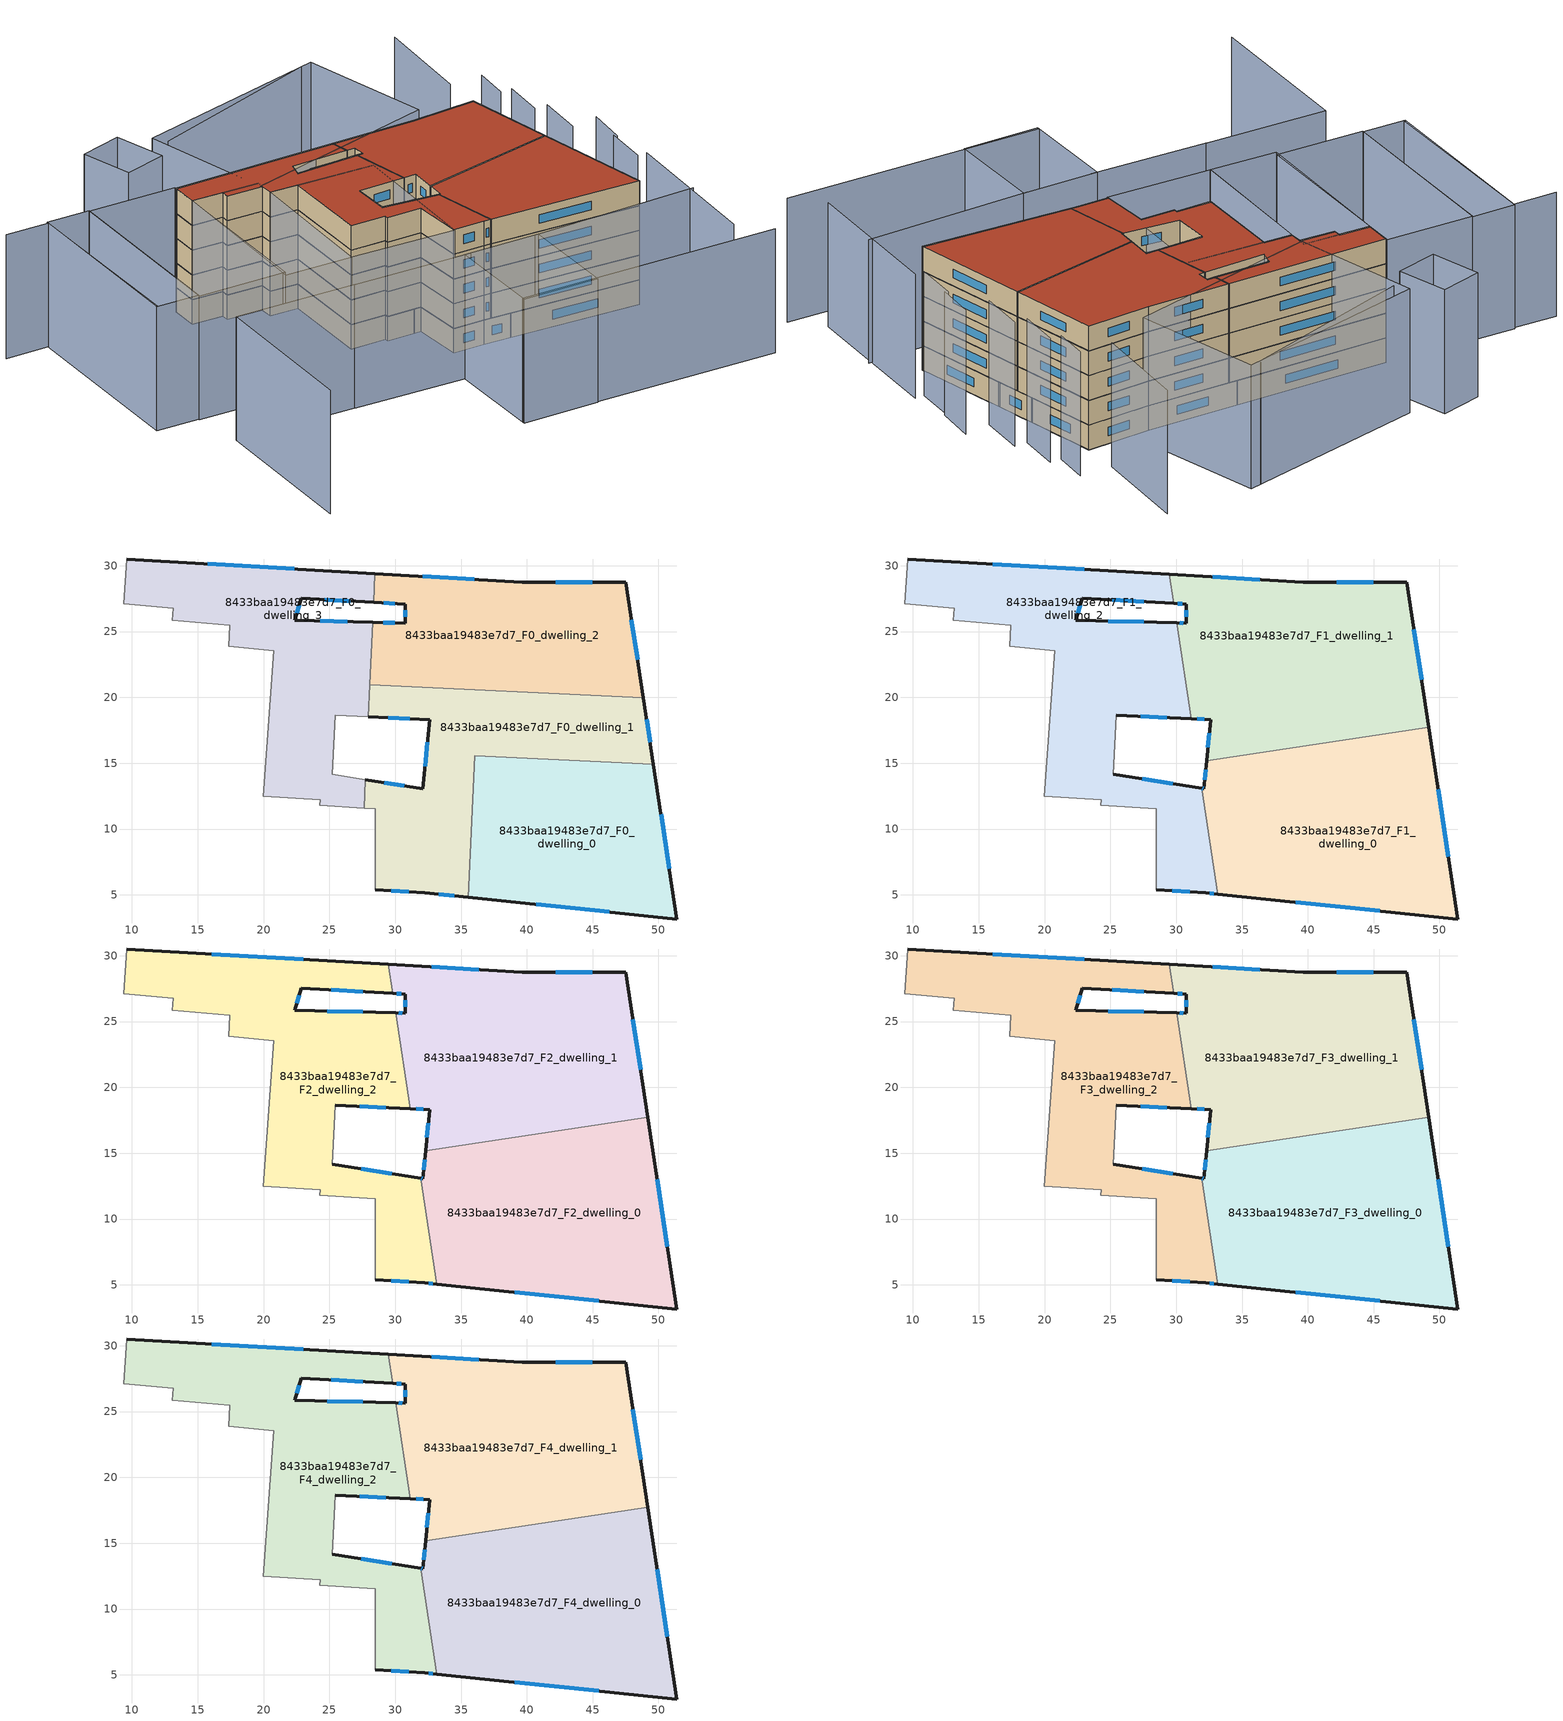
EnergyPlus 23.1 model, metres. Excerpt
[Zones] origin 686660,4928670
8433baa19483e7d7_F0_dwelling_0
 floor ground (EU_floor_Construction): 51.4,3.16 49.61,14.93 36.04,15.56 35.55,4.81 z0
 wall outside (EU_wall_Construction): 49.61,14.93 51.4,3.16 35.55,4.81 z0:3
 wall to 8433baa19483e7d7_F0_dwelling_1 (EU_wall_Construction): 35.55,4.81 36.04,15.56 49.61,14.93 z0:3
 window (EU_Window_Construction): 50.19,11.11 50.82,6.99 / 46.24,3.7 40.7,4.28 z0.98:2.02
8433baa19483e7d7_F0_dwelling_1
 floor ground (EU_floor_Construction): 49.61,14.93 48.84,19.99 28.06,20.95 27.95,18.53 32.61,18.31 32.1,13.06 27.73,13.75 27.63,11.59 28.47,11.54 28.47,5.37 32.25,5.15 35.55,4.81 36.04,15.56 z0
 wall outside (EU_wall_Construction): 35.55,4.81 32.25,5.15 28.47,5.37 / 27.73,13.75 32.1,13.06 32.61,18.31 27.95,18.53 / 48.84,19.99 49.61,14.93 z0:3
 wall adiabatic (EU_wall_Construction): 28.47,5.37 28.47,11.54 27.63,11.59 z0:3
 wall to 8433baa19483e7d7_F0_dwelling_3 (EU_wall_Construction): 27.63,11.59 27.73,13.75 / 27.95,18.53 28.06,20.95 z0:3
 wall to 8433baa19483e7d7_F0_dwelling_2 (EU_wall_Construction): 28.06,20.95 48.84,19.99 z0:3
 window (EU_Window_Construction): 34.47,4.92 33.32,5.04 / 31.02,5.22 29.7,5.3 / 29.15,13.53 30.68,13.29 / 32.27,14.77 32.44,16.61 / 31.1,18.38 29.47,18.46 / 49.09,18.34 49.36,16.58 z0.98:2.02
8433baa19483e7d7_F0_dwelling_2
 floor ground (EU_floor_Construction): 48.84,19.99 47.51,28.76 39.66,28.74 28.45,29.4 28.35,27.22 30.75,27.08 30.76,25.64 28.28,25.71 28.06,20.95 z0
 wall outside (EU_wall_Construction): 28.28,25.71 30.76,25.64 30.75,27.08 28.35,27.22 / 28.45,29.4 39.66,28.74 47.51,28.76 48.84,19.99 z0:3
 wall to 8433baa19483e7d7_F0_dwelling_3 (EU_wall_Construction): 28.35,27.22 28.45,29.4 / 28.06,20.95 28.28,25.71 z0:3
 window (EU_Window_Construction): 29.09,25.69 29.96,25.66 / 30.76,26.11 30.75,26.61 / 29.97,27.13 29.13,27.18 / 32.1,29.19 36.02,28.96 / 42.21,28.75 44.96,28.76 / 47.94,25.91 48.41,22.84 z0.98:2.02
8433baa19483e7d7_F0_dwelling_3
 floor ground (EU_floor_Construction): 27.63,11.59 27.73,13.75 25.22,14.15 25.43,18.64 27.95,18.53 28.28,25.71 22.36,25.86 22.87,27.53 28.35,27.22 28.45,29.4 9.62,30.51 9.36,27.11 13.13,26.77 13.06,25.85 17.41,25.46 17.34,23.88 20.77,23.55 19.98,12.49 24.3,12.23 24.28,11.79 z0
 wall outside (EU_wall_Construction): 9.62,30.51 28.45,29.4 / 28.35,27.22 22.87,27.53 22.36,25.86 28.28,25.71 z0:3
 wall adiabatic (EU_wall_Construction): 27.95,18.53 25.43,18.64 25.22,14.15 27.73,13.75 / 27.63,11.59 24.28,11.79 24.3,12.23 19.98,12.49 20.77,23.55 17.34,23.88 17.41,25.46 13.06,25.85 13.13,26.77 9.36,27.11 9.62,30.51 z0:3
 window (EU_Window_Construction): 15.75,30.15 22.33,29.76 / 26.57,27.32 24.65,27.43 / 22.71,26.99 22.53,26.41 / 24.29,25.81 26.36,25.76 z0.98:2.02
8433baa19483e7d7_F1_dwelling_0
 floor to 8433baa19483e7d7_F0_dwelling_0 (EU_floor_Construction): 51.4,3.16 49.61,14.93 36.04,15.56 35.54,4.81 z3
 floor to 8433baa19483e7d7_F0_dwelling_1 (EU_floor_Construction): 49.61,14.93 49.18,17.74 32.31,15.17 32.1,13.06 31.94,13.09 33.16,5.06 35.54,4.81 36.04,15.56 z3
 wall outside (EU_wall_Construction): 49.19,17.74 51.4,3.16 33.16,5.06 / 31.94,13.09 32.1,13.06 32.31,15.17 z3:6
 wall to 8433baa19483e7d7_F1_dwelling_1 (EU_wall_Construction): 32.3,15.17 49.19,17.74 z3:6
 wall to 8433baa19483e7d7_F1_dwelling_2 (EU_wall_Construction): 33.16,5.06 31.94,13.09 z3:6
 window (EU_Window_Construction): 32.17,13.75 32.24,14.49 / 49.91,13 50.68,7.9 / 45.47,3.78 39.09,4.44 / 31.99,13.08 32.05,13.07 z3.98:5.02
8433baa19483e7d7_F1_dwelling_1
 floor to 8433baa19483e7d7_F0_dwelling_1 (EU_floor_Construction): 49.18,17.74 48.84,19.99 30.76,20.82 31.13,18.38 32.61,18.31 32.31,15.17 z3
 floor to 8433baa19483e7d7_F0_dwelling_2 (EU_floor_Construction): 48.84,19.99 47.51,28.76 39.66,28.74 29.46,29.34 29.8,27.14 30.75,27.08 30.76,25.64 30.02,25.66 30.76,20.82 z3
 wall outside (EU_wall_Construction): 30.02,25.66 30.76,25.64 30.75,27.08 29.8,27.14 / 29.46,29.34 39.66,28.74 47.51,28.76 49.19,17.74 / 32.31,15.17 32.61,18.31 31.13,18.38 z3:6
 wall to 8433baa19483e7d7_F1_dwelling_2 (EU_wall_Construction): 31.13,18.38 30.02,25.66 / 29.8,27.14 29.46,29.34 z3:6
 window (EU_Window_Construction): 30.26,25.66 30.52,25.65 / 30.76,26.11 30.75,26.61 / 30.44,27.1 30.11,27.12 / 32.78,29.15 36.34,28.94 / 42.21,28.75 44.96,28.76 / 48.05,25.18 48.64,21.33 / 32.4,16.19 32.51,17.29 / 32.13,18.34 31.61,18.36 z3.98:5.02
8433baa19483e7d7_F1_dwelling_2
 floor to 8433baa19483e7d7_F0_dwelling_1 (EU_floor_Construction): 33.16,5.06 31.94,13.09 27.73,13.75 27.63,11.59 28.47,11.54 28.47,5.37 32.25,5.15 z3; 31.13,18.38 30.76,20.82 28.06,20.95 27.95,18.53 z3
 floor to 8433baa19483e7d7_F0_dwelling_2 (EU_floor_Construction): 30.76,20.82 30.02,25.66 28.28,25.71 28.06,20.95 z3; 29.8,27.14 29.46,29.34 28.45,29.4 28.35,27.22 z3
 floor to 8433baa19483e7d7_F0_dwelling_3 (EU_floor_Construction): 27.63,11.59 27.73,13.75 25.22,14.15 25.43,18.64 27.95,18.53 28.28,25.71 22.36,25.86 22.87,27.53 28.35,27.22 28.45,29.4 9.62,30.51 9.36,27.11 13.13,26.77 13.06,25.85 17.41,25.46 17.34,23.88 20.77,23.55 19.98,12.49 24.3,12.23 24.28,11.79 z3
 wall outside (EU_wall_Construction): 9.62,30.51 29.46,29.34 / 29.8,27.14 22.87,27.53 22.36,25.86 30.02,25.66 / 31.13,18.38 25.43,18.64 / 25.22,14.15 31.94,13.09 / 33.16,5.06 32.25,5.15 28.47,5.37 z3:6
 wall adiabatic (EU_wall_Construction): 25.43,18.64 25.22,14.15 / 28.47,5.37 28.47,11.54 24.28,11.79 24.3,12.23 19.98,12.49 20.77,23.55 17.34,23.88 17.41,25.46 13.06,25.85 13.13,26.77 9.36,27.11 9.62,30.51 z3:6
 window (EU_Window_Construction): 16.07,30.13 23.01,29.72 / 27.55,27.27 25.12,27.4 / 22.71,26.99 22.53,26.41 / 24.85,25.8 27.53,25.73 / 29.28,18.47 27.28,18.56 / 27.4,13.81 29.75,13.44 / 32.86,5.09 32.55,5.12 / 31.02,5.22 29.7,5.3 z3.98:5.02
8433baa19483e7d7_F2_dwelling_0
 floor to 8433baa19483e7d7_F1_dwelling_0 (EU_floor_Construction): 51.4,3.16 49.19,17.74 32.3,15.17 32.1,13.06 31.94,13.09 33.16,5.06 z6
 wall outside (EU_wall_Construction): 49.19,17.74 51.4,3.16 33.16,5.06 / 31.94,13.09 32.1,13.06 32.31,15.17 z6:9
 wall to 8433baa19483e7d7_F2_dwelling_1 (EU_wall_Construction): 32.3,15.17 49.19,17.74 z6:9
 wall to 8433baa19483e7d7_F2_dwelling_2 (EU_wall_Construction): 33.16,5.06 31.94,13.09 z6:9
 window (EU_Window_Construction): 32.17,13.75 32.24,14.49 / 49.91,13 50.68,7.9 / 45.47,3.78 39.09,4.44 / 31.99,13.08 32.05,13.07 z6.98:8.02
8433baa19483e7d7_F2_dwelling_1
 floor to 8433baa19483e7d7_F1_dwelling_1 (EU_floor_Construction): 49.19,17.74 47.51,28.76 39.66,28.74 29.46,29.34 29.8,27.14 30.75,27.08 30.76,25.64 30.02,25.66 31.13,18.38 32.61,18.31 32.3,15.17 z6
 wall outside (EU_wall_Construction): 30.02,25.66 30.76,25.64 30.75,27.08 29.8,27.14 / 29.46,29.34 39.66,28.74 47.51,28.76 49.19,17.74 / 32.31,15.17 32.61,18.31 31.13,18.38 z6:9
 wall to 8433baa19483e7d7_F2_dwelling_2 (EU_wall_Construction): 31.13,18.38 30.02,25.66 / 29.8,27.14 29.46,29.34 z6:9
 window (EU_Window_Construction): 30.26,25.66 30.52,25.65 / 30.76,26.11 30.75,26.61 / 30.44,27.1 30.11,27.12 / 32.78,29.15 36.34,28.94 / 42.21,28.75 44.96,28.76 / 48.05,25.18 48.64,21.33 / 32.4,16.19 32.51,17.29 / 32.13,18.34 31.61,18.36 z6.98:8.02
8433baa19483e7d7_F2_dwelling_2
 floor to 8433baa19483e7d7_F1_dwelling_2 (EU_floor_Construction): 33.16,5.06 31.94,13.09 25.22,14.15 25.43,18.64 31.13,18.38 30.02,25.66 22.36,25.86 22.87,27.53 29.8,27.14 29.46,29.34 9.62,30.51 9.36,27.11 13.13,26.77 13.06,25.85 17.41,25.46 17.34,23.88 20.77,23.55 19.98,12.49 24.3,12.23 24.28,11.79 28.47,11.54 28.47,5.37 32.25,5.15 z6
 wall outside (EU_wall_Construction): 9.62,30.51 29.46,29.34 / 29.8,27.14 22.87,27.53 22.36,25.86 30.02,25.66 / 31.13,18.38 25.43,18.64 / 25.22,14.15 31.94,13.09 / 33.16,5.06 32.25,5.15 28.47,5.37 z6:9
 wall adiabatic (EU_wall_Construction): 25.43,18.64 25.22,14.15 / 28.47,5.37 28.47,11.54 24.28,11.79 24.3,12.23 19.98,12.49 20.77,23.55 17.34,23.88 17.41,25.46 13.06,25.85 13.13,26.77 9.36,27.11 9.62,30.51 z6:9
 window (EU_Window_Construction): 16.07,30.13 23.01,29.72 / 27.55,27.27 25.12,27.4 / 22.71,26.99 22.53,26.41 / 24.85,25.8 27.53,25.73 / 29.28,18.47 27.28,18.56 / 27.4,13.81 29.75,13.44 / 32.86,5.09 32.55,5.12 / 31.02,5.22 29.7,5.3 z6.98:8.02
8433baa19483e7d7_F3_dwelling_0
 floor to 8433baa19483e7d7_F2_dwelling_0 (EU_floor_Construction): 51.4,3.16 49.19,17.74 32.3,15.17 32.1,13.06 31.94,13.09 33.16,5.06 z9
 wall outside (EU_wall_Construction): 49.19,17.74 51.4,3.16 33.16,5.06 / 31.94,13.09 32.1,13.06 32.31,15.17 z9:12
 wall to 8433baa19483e7d7_F3_dwelling_1 (EU_wall_Construction): 32.3,15.17 49.19,17.74 z9:12
 wall to 8433baa19483e7d7_F3_dwelling_2 (EU_wall_Construction): 33.16,5.06 31.94,13.09 z9:12
 window (EU_Window_Construction): 32.17,13.75 32.24,14.49 / 49.91,13 50.68,7.9 / 45.47,3.78 39.09,4.44 / 31.99,13.08 32.05,13.07 z9.98:11.02
8433baa19483e7d7_F3_dwelling_1
 floor to 8433baa19483e7d7_F2_dwelling_1 (EU_floor_Construction): 49.19,17.74 47.51,28.76 39.66,28.74 29.46,29.34 29.8,27.14 30.75,27.08 30.76,25.64 30.02,25.66 31.13,18.38 32.61,18.31 32.3,15.17 z9
 wall outside (EU_wall_Construction): 30.02,25.66 30.76,25.64 30.75,27.08 29.8,27.14 / 29.46,29.34 39.66,28.74 47.51,28.76 49.19,17.74 / 32.31,15.17 32.61,18.31 31.13,18.38 z9:12
 wall to 8433baa19483e7d7_F3_dwelling_2 (EU_wall_Construction): 31.13,18.38 30.02,25.66 / 29.8,27.14 29.46,29.34 z9:12
 window (EU_Window_Construction): 30.26,25.66 30.52,25.65 / 30.76,26.11 30.75,26.61 / 30.44,27.1 30.11,27.12 / 32.78,29.15 36.34,28.94 / 42.21,28.75 44.96,28.76 / 48.05,25.18 48.64,21.33 / 32.4,16.19 32.51,17.29 / 32.13,18.34 31.61,18.36 z9.98:11.02
8433baa19483e7d7_F3_dwelling_2
 floor to 8433baa19483e7d7_F2_dwelling_2 (EU_floor_Construction): 33.16,5.06 31.94,13.09 25.22,14.15 25.43,18.64 31.13,18.38 30.02,25.66 22.36,25.86 22.87,27.53 29.8,27.14 29.46,29.34 9.62,30.51 9.36,27.11 13.13,26.77 13.06,25.85 17.41,25.46 17.34,23.88 20.77,23.55 19.98,12.49 24.3,12.23 24.28,11.79 28.47,11.54 28.47,5.37 32.25,5.15 z9
 wall outside (EU_wall_Construction): 9.62,30.51 29.46,29.34 / 29.8,27.14 22.87,27.53 22.36,25.86 30.02,25.66 / 31.13,18.38 25.43,18.64 / 25.22,14.15 31.94,13.09 / 33.16,5.06 32.25,5.15 28.47,5.37 z9:12
 wall adiabatic (EU_wall_Construction): 25.43,18.64 25.22,14.15 / 28.47,5.37 28.47,11.54 24.28,11.79 24.3,12.23 19.98,12.49 20.77,23.55 17.34,23.88 17.41,25.46 13.06,25.85 13.13,26.77 9.36,27.11 9.62,30.51 z9:12
 window (EU_Window_Construction): 16.07,30.13 23.01,29.72 / 27.55,27.27 25.12,27.4 / 22.71,26.99 22.53,26.41 / 24.85,25.8 27.53,25.73 / 29.28,18.47 27.28,18.56 / 27.4,13.81 29.75,13.44 / 32.86,5.09 32.55,5.12 / 31.02,5.22 29.7,5.3 z9.98:11.02
8433baa19483e7d7_F4_dwelling_0
 floor to 8433baa19483e7d7_F3_dwelling_0 (EU_floor_Construction): 51.4,3.16 49.19,17.74 32.3,15.17 32.1,13.06 31.94,13.09 33.16,5.06 z12
 wall outside (EU_wall_Construction): 49.19,17.74 51.4,3.16 33.16,5.06 / 31.94,13.09 32.1,13.06 32.31,15.17 z12:15
 wall to 8433baa19483e7d7_F4_dwelling_1 (EU_wall_Construction): 32.3,15.17 49.19,17.74 z12:15
 wall to 8433baa19483e7d7_F4_dwelling_2 (EU_wall_Construction): 33.16,5.06 31.94,13.09 z12:15
 window (EU_Window_Construction): 32.17,13.75 32.24,14.49 / 49.91,13 50.68,7.9 / 45.47,3.78 39.09,4.44 / 31.99,13.08 32.05,13.07 z12.98:14.02
 roof outside (EU_roof_Construction): 49.19,17.74 51.4,3.16 33.16,5.06 31.94,13.09 32.1,13.06 32.31,15.17 z15
8433baa19483e7d7_F4_dwelling_1
 floor to 8433baa19483e7d7_F3_dwelling_1 (EU_floor_Construction): 49.19,17.74 47.51,28.76 39.66,28.74 29.46,29.34 29.8,27.14 30.75,27.08 30.76,25.64 30.02,25.66 31.13,18.38 32.61,18.31 32.3,15.17 z12
 wall outside (EU_wall_Construction): 30.02,25.66 30.76,25.64 30.75,27.08 29.8,27.14 / 29.46,29.34 39.66,28.74 47.51,28.76 49.19,17.74 / 32.31,15.17 32.61,18.31 31.13,18.38 z12:15
 wall to 8433baa19483e7d7_F4_dwelling_2 (EU_wall_Construction): 31.13,18.38 30.02,25.66 / 29.8,27.14 29.46,29.34 z12:15
 window (EU_Window_Construction): 30.26,25.66 30.52,25.65 / 30.76,26.11 30.75,26.61 / 30.44,27.1 30.11,27.12 / 32.78,29.15 36.34,28.94 / 42.21,28.75 44.96,28.76 / 48.05,25.18 48.64,21.33 / 32.4,16.19 32.51,17.29 / 32.13,18.34 31.61,18.36 z12.98:14.02
 roof outside (EU_roof_Construction): 47.51,28.76 49.19,17.74 32.31,15.17 32.61,18.31 31.13,18.38 30.02,25.66 30.76,25.64 30.75,27.08 29.8,27.14 29.46,29.34 39.66,28.74 z15
8433baa19483e7d7_F4_dwelling_2
 floor to 8433baa19483e7d7_F3_dwelling_2 (EU_floor_Construction): 33.16,5.06 31.94,13.09 25.22,14.15 25.43,18.64 31.13,18.38 30.02,25.66 22.36,25.86 22.87,27.53 29.8,27.14 29.46,29.34 9.62,30.51 9.36,27.11 13.13,26.77 13.06,25.85 17.41,25.46 17.34,23.88 20.77,23.55 19.98,12.49 24.3,12.23 24.28,11.79 28.47,11.54 28.47,5.37 32.25,5.15 z12
 wall outside (EU_wall_Construction): 9.62,30.51 29.46,29.34 / 29.8,27.14 22.87,27.53 22.36,25.86 30.02,25.66 / 31.13,18.38 25.43,18.64 / 25.22,14.15 31.94,13.09 / 33.16,5.06 32.25,5.15 28.47,5.37 z12:15
 wall adiabatic (EU_wall_Construction): 25.43,18.64 25.22,14.15 / 28.47,5.37 28.47,11.54 24.28,11.79 24.3,12.23 19.98,12.49 20.77,23.55 17.34,23.88 17.41,25.46 13.06,25.85 13.13,26.77 9.36,27.11 9.62,30.51 z12:15
 window (EU_Window_Construction): 16.07,30.13 23.01,29.72 / 27.55,27.27 25.12,27.4 / 22.71,26.99 22.53,26.41 / 24.85,25.8 27.53,25.73 / 29.28,18.47 27.28,18.56 / 27.4,13.81 29.75,13.44 / 32.86,5.09 32.55,5.12 / 31.02,5.22 29.7,5.3 z12.98:14.02
 roof outside (EU_roof_Construction): 29.46,29.34 29.8,27.14 22.87,27.53 22.36,25.86 30.02,25.66 31.13,18.38 25.43,18.64 25.22,14.15 31.94,13.09 33.16,5.06 32.25,5.15 28.47,5.37 28.47,11.54 24.28,11.79 24.3,12.23 19.98,12.49 20.77,23.55 17.34,23.88 17.41,25.46 13.06,25.85 13.13,26.77 9.36,27.11 9.62,30.51 z15
shading: 12.39,1.04 26.73,-0.2 / 34.89,-0.7 55.2,-1.46 / -4.01,-17.57 -2.38,2.31 / -2.38,2.31 12.51,1.09 / 53.75,-10.99 55.75,8.05 / 54.65,8.18 55.24,13.49 / 55.52,13.17 56.16,18.05 / -11.59,32.17 -6.26,31.79 / -6.26,31.79 -7.85,9.13 / 25.27,-12.05 56.78,-14.43 / 52.85,17.68 53.54,23.41 / 51.91,23.5 52.52,28.66 / 51.18,28.82 51.69,33.1 / 47.73,33.36 49.25,45.77 / 37.01,45.97 15.29,39.92 / 35.31,-0.72 34.52,-12.93 / 34.52,-12.93 25.25,-12.33 / 25.25,-12.33 26.04,-0.12 / 26.04,-0.12 35.31,-0.72 / 15.71,6.42 17.34,23.88 / 17.34,23.88 30.09,22.69 / 30.09,22.69 28.46,5.23 / 28.46,5.23 15.71,6.42 / 9.36,27.11 17.57,26.37 / 17.57,26.37 15.77,6.42 / 15.77,6.42 7.56,7.16 / 7.56,7.16 9.36,27.11 / -0.99,31.6 -2.77,8.66 / -2.77,8.66 -8.02,9.07 / -8.02,9.07 -6.24,32.01 / -6.24,32.01 -0.99,31.6 / 9.64,30.73 7.88,7.67 / 7.88,7.67 -2.83,8.49 / -2.83,8.49 -1.07,31.54 / -1.07,31.54 9.64,30.73 / 14.25,41.51 38.48,46.26 / 38.48,46.26 41.58,30.46 / 41.58,30.46 17.35,25.71 / 17.35,25.71 14.25,41.51 / 11.36,43.87 12.78,37.57 / 12.78,37.57 7.55,36.39 / 7.55,36.39 6.13,42.69 / 6.13,42.69 11.36,43.87 z0:15
[Building]
EU S2 Campaign: North Axis=0; Terrain=City; Solar Distribution=FullExterior
[Site:Location]
Bologna: Latitude=44.5; Longitude=11.25; Time Zone=1; Elevation=37
[SizingPeriod:WeatherFileDays]
AnnualSizingPeriod: Begin Month=1; Begin Day of Month=1; End Month=12; End Day of Month=31; Day of Week for Start Day=Monday; Use Weather File Daylight Saving Period=No; Use Weather File Rain and Snow Indicators=No
[MATERIAL]
EU_InternalMass_Material: Roughness=MediumRough; Thickness=0.1; Conductivity=1; Density=1800; Specific Heat=900; Thermal Absorptance=0.9; Solar Absorptance=0.7; Visible Absorptance=0.7
[MATERIAL:NOMASS] Roughness=MediumRough; Thermal Absorptance=0.9; Solar Absorptance=0.7; Visible Absorptance=0.7
Name | Thermal Resistance
EU_wall_NoMass | 0.905828
EU_roof_NoMass | 0.37593
EU_floor_NoMass | 0.67114
[WINDOWMATERIAL:SIMPLEGLAZINGSYSTEM]
EU_Window_SimpleGlazing: UFactor=4.52486; Solar Heat Gain Coefficient=0.85; Visible Transmittance=0.85
[CONSTRUCTION]
EU_wall_Construction: EU_wall_NoMass
EU_roof_Construction: EU_roof_NoMass
EU_floor_Construction: EU_floor_NoMass
EU_InternalMass_Construction: EU_InternalMass_Material
EU_Window_Construction: EU_Window_SimpleGlazing
[ZONE] Type=1; Multiplier=1; Ceiling Height=autocalculate; Floor Area=autocalculate; Part of Total Floor Area=Yes
Name | Volume
8433baa19483e7d7_F0_dwelling_0 | 494.832
8433baa19483e7d7_F1_dwelling_0 | 659.773
8433baa19483e7d7_F2_dwelling_0; 8433baa19483e7d7_F3_dwelling_0; 8433baa19483e7d7_F4_dwelling_0 | 659.791
8433baa19483e7d7_F0_dwelling_1 | 494.854
8433baa19483e7d7_F1_dwelling_1 | 659.758
8433baa19483e7d7_F2_dwelling_1; 8433baa19483e7d7_F3_dwelling_1; 8433baa19483e7d7_F4_dwelling_1 | 659.763
8433baa19483e7d7_F0_dwelling_2 | 494.808
8433baa19483e7d7_F1_dwelling_2 | 659.766
8433baa19483e7d7_F2_dwelling_2; 8433baa19483e7d7_F3_dwelling_2; 8433baa19483e7d7_F4_dwelling_2 | 659.774
8433baa19483e7d7_F0_dwelling_3 | 494.84
[INTERNALMASS] Construction=EU_InternalMass_Construction
Name | Zone or ZoneList | Surface Area
8433baa19483e7d7_F0_dwelling_0_EU_InternalMass | 8433baa19483e7d7_F0_dwelling_0 | 164.948
8433baa19483e7d7_F0_dwelling_1_EU_InternalMass | 8433baa19483e7d7_F0_dwelling_1 | 164.951
8433baa19483e7d7_F0_dwelling_2_EU_InternalMass | 8433baa19483e7d7_F0_dwelling_2 | 164.937
8433baa19483e7d7_F0_dwelling_3_EU_InternalMass | 8433baa19483e7d7_F0_dwelling_3 | 164.946
8433baa19483e7d7_F1_dwelling_0_EU_InternalMass | 8433baa19483e7d7_F1_dwelling_0 | 219.929
8433baa19483e7d7_F1_dwelling_1_EU_InternalMass | 8433baa19483e7d7_F1_dwelling_1 | 219.923
8433baa19483e7d7_F1_dwelling_2_EU_InternalMass | 8433baa19483e7d7_F1_dwelling_2 | 219.925
8433baa19483e7d7_F2_dwelling_0_EU_InternalMass | 8433baa19483e7d7_F2_dwelling_0 | 219.929
8433baa19483e7d7_F2_dwelling_1_EU_InternalMass | 8433baa19483e7d7_F2_dwelling_1 | 219.923
8433baa19483e7d7_F2_dwelling_2_EU_InternalMass | 8433baa19483e7d7_F2_dwelling_2 | 219.925
8433baa19483e7d7_F3_dwelling_0_EU_InternalMass | 8433baa19483e7d7_F3_dwelling_0 | 219.929
8433baa19483e7d7_F3_dwelling_1_EU_InternalMass | 8433baa19483e7d7_F3_dwelling_1 | 219.923
8433baa19483e7d7_F3_dwelling_2_EU_InternalMass | 8433baa19483e7d7_F3_dwelling_2 | 219.925
8433baa19483e7d7_F4_dwelling_0_EU_InternalMass | 8433baa19483e7d7_F4_dwelling_0 | 219.929
8433baa19483e7d7_F4_dwelling_1_EU_InternalMass | 8433baa19483e7d7_F4_dwelling_1 | 219.923
8433baa19483e7d7_F4_dwelling_2_EU_InternalMass | 8433baa19483e7d7_F4_dwelling_2 | 219.925
[OTHEREQUIPMENT] Fuel Type=Electricity; Design Level Calculation Method=Watts/Area; Power per Zone Floor Area=1; Fraction Latent=0; Fraction Radiant=0; Fraction Lost=0; Carbon Dioxide Generation Rate=0; EndUse Subcategory=EU_Step8_InternalGains
Name | Zone or ZoneList or Space or SpaceList | Schedule
EU_Step8_InternalGain_8433baa19483e7d7_F0_dwelling_0_f000 | 8433baa19483e7d7_F0_dwelling_0 | EU_Step8_GainSchedule_8433baa19483e7d7_F0_dwelling_0_f000
EU_Step8_InternalGain_8433baa19483e7d7_F0_dwelling_1_f000 | 8433baa19483e7d7_F0_dwelling_1 | EU_Step8_GainSchedule_8433baa19483e7d7_F0_dwelling_1_f000
EU_Step8_InternalGain_8433baa19483e7d7_F0_dwelling_2_f000 | 8433baa19483e7d7_F0_dwelling_2 | EU_Step8_GainSchedule_8433baa19483e7d7_F0_dwelling_2_f000
EU_Step8_InternalGain_8433baa19483e7d7_F0_dwelling_3_f000 | 8433baa19483e7d7_F0_dwelling_3 | EU_Step8_GainSchedule_8433baa19483e7d7_F0_dwelling_3_f000
EU_Step8_InternalGain_8433baa19483e7d7_F1_dwelling_0_f000 | 8433baa19483e7d7_F1_dwelling_0 | EU_Step8_GainSchedule_8433baa19483e7d7_F1_dwelling_0_f000
EU_Step8_InternalGain_8433baa19483e7d7_F1_dwelling_1_f000 | 8433baa19483e7d7_F1_dwelling_1 | EU_Step8_GainSchedule_8433baa19483e7d7_F1_dwelling_1_f000
EU_Step8_InternalGain_8433baa19483e7d7_F1_dwelling_2_f000 | 8433baa19483e7d7_F1_dwelling_2 | EU_Step8_GainSchedule_8433baa19483e7d7_F1_dwelling_2_f000
EU_Step8_InternalGain_8433baa19483e7d7_F2_dwelling_0_f000 | 8433baa19483e7d7_F2_dwelling_0 | EU_Step8_GainSchedule_8433baa19483e7d7_F2_dwelling_0_f000
EU_Step8_InternalGain_8433baa19483e7d7_F2_dwelling_1_f000 | 8433baa19483e7d7_F2_dwelling_1 | EU_Step8_GainSchedule_8433baa19483e7d7_F2_dwelling_1_f000
EU_Step8_InternalGain_8433baa19483e7d7_F2_dwelling_2_f000 | 8433baa19483e7d7_F2_dwelling_2 | EU_Step8_GainSchedule_8433baa19483e7d7_F2_dwelling_2_f000
EU_Step8_InternalGain_8433baa19483e7d7_F3_dwelling_0_f000 | 8433baa19483e7d7_F3_dwelling_0 | EU_Step8_GainSchedule_8433baa19483e7d7_F3_dwelling_0_f000
EU_Step8_InternalGain_8433baa19483e7d7_F3_dwelling_1_f000 | 8433baa19483e7d7_F3_dwelling_1 | EU_Step8_GainSchedule_8433baa19483e7d7_F3_dwelling_1_f000
EU_Step8_InternalGain_8433baa19483e7d7_F3_dwelling_2_f000 | 8433baa19483e7d7_F3_dwelling_2 | EU_Step8_GainSchedule_8433baa19483e7d7_F3_dwelling_2_f000
EU_Step8_InternalGain_8433baa19483e7d7_F4_dwelling_0_f000 | 8433baa19483e7d7_F4_dwelling_0 | EU_Step8_GainSchedule_8433baa19483e7d7_F4_dwelling_0_f000
EU_Step8_InternalGain_8433baa19483e7d7_F4_dwelling_1_f000 | 8433baa19483e7d7_F4_dwelling_1 | EU_Step8_GainSchedule_8433baa19483e7d7_F4_dwelling_1_f000
EU_Step8_InternalGain_8433baa19483e7d7_F4_dwelling_2_f000 | 8433baa19483e7d7_F4_dwelling_2 | EU_Step8_GainSchedule_8433baa19483e7d7_F4_dwelling_2_f000
[ZONEVENTILATION:DESIGNFLOWRATE] Schedule=EU_AlwaysOn; Design Flow Rate Calculation Method=AirChanges/Hour; Air Changes per Hour=0.73129; Ventilation Type=Natural; Fan Pressure Rise=0; Fan Total Efficiency=1; Constant Term Coefficient=1; Temperature Term Coefficient=0; Velocity Term Coefficient=0; Velocity Squared Term Coefficient=0; Minimum Indoor Temperature=-100; Maximum Indoor Temperature=100; Delta Temperature=-100; Minimum Outdoor Temperature=-100; Maximum Outdoor Temperature=100; Maximum Wind Speed=40
Name | Zone or ZoneList or Space or SpaceList
EU_ConstantAir_8433baa19483e7d7_F0_dwelling_0 | 8433baa19483e7d7_F0_dwelling_0
EU_ConstantAir_8433baa19483e7d7_F0_dwelling_1 | 8433baa19483e7d7_F0_dwelling_1
EU_ConstantAir_8433baa19483e7d7_F0_dwelling_2 | 8433baa19483e7d7_F0_dwelling_2
EU_ConstantAir_8433baa19483e7d7_F0_dwelling_3 | 8433baa19483e7d7_F0_dwelling_3
EU_ConstantAir_8433baa19483e7d7_F1_dwelling_0 | 8433baa19483e7d7_F1_dwelling_0
EU_ConstantAir_8433baa19483e7d7_F1_dwelling_1 | 8433baa19483e7d7_F1_dwelling_1
EU_ConstantAir_8433baa19483e7d7_F1_dwelling_2 | 8433baa19483e7d7_F1_dwelling_2
EU_ConstantAir_8433baa19483e7d7_F2_dwelling_0 | 8433baa19483e7d7_F2_dwelling_0
EU_ConstantAir_8433baa19483e7d7_F2_dwelling_1 | 8433baa19483e7d7_F2_dwelling_1
EU_ConstantAir_8433baa19483e7d7_F2_dwelling_2 | 8433baa19483e7d7_F2_dwelling_2
EU_ConstantAir_8433baa19483e7d7_F3_dwelling_0 | 8433baa19483e7d7_F3_dwelling_0
EU_ConstantAir_8433baa19483e7d7_F3_dwelling_1 | 8433baa19483e7d7_F3_dwelling_1
EU_ConstantAir_8433baa19483e7d7_F3_dwelling_2 | 8433baa19483e7d7_F3_dwelling_2
EU_ConstantAir_8433baa19483e7d7_F4_dwelling_0 | 8433baa19483e7d7_F4_dwelling_0
EU_ConstantAir_8433baa19483e7d7_F4_dwelling_1 | 8433baa19483e7d7_F4_dwelling_1
EU_ConstantAir_8433baa19483e7d7_F4_dwelling_2 | 8433baa19483e7d7_F4_dwelling_2
[HVACTEMPLATE:THERMOSTAT] Constant Heating Setpoint=20; Constant Cooling Setpoint=50
EU_HeatOnly_8433baa19483e7d7_F0_dwelling_0; EU_HeatOnly_8433baa19483e7d7_F0_dwelling_1; EU_HeatOnly_8433baa19483e7d7_F0_dwelling_2; EU_HeatOnly_8433baa19483e7d7_F0_dwelling_3; EU_HeatOnly_8433baa19483e7d7_F1_dwelling_0; EU_HeatOnly_8433baa19483e7d7_F1_dwelling_1; EU_HeatOnly_8433baa19483e7d7_F1_dwelling_2; EU_HeatOnly_8433baa19483e7d7_F2_dwelling_0; EU_HeatOnly_8433baa19483e7d7_F2_dwelling_1; EU_HeatOnly_8433baa19483e7d7_F2_dwelling_2; EU_HeatOnly_8433baa19483e7d7_F3_dwelling_0; EU_HeatOnly_8433baa19483e7d7_F3_dwelling_1; EU_HeatOnly_8433baa19483e7d7_F3_dwelling_2; EU_HeatOnly_8433baa19483e7d7_F4_dwelling_0; EU_HeatOnly_8433baa19483e7d7_F4_dwelling_1; EU_HeatOnly_8433baa19483e7d7_F4_dwelling_2
[HVACTEMPLATE:ZONE:IDEALLOADSAIRSYSTEM] System Availability Schedule=EU_AlwaysOn; Maximum Heating Supply Air Temperature=50; Minimum Cooling Supply Air Temperature=13; Maximum Heating Supply Air Humidity Ratio=0.0156; Minimum Cooling Supply Air Humidity Ratio=0.0077; Heating Limit=NoLimit; Cooling Limit=NoLimit; Heating Availability Schedule=EU_AlwaysOn; Cooling Availability Schedule=EU_CoolingOff; Dehumidification Control Type=ConstantSensibleHeatRatio; Cooling Sensible Heat Ratio=0.7; Dehumidification Setpoint=60; Humidification Control Type=None; Humidification Setpoint=30; Outdoor Air Method=None; Outdoor Air Flow Rate per Person=0.00944; Outdoor Air Flow Rate per Zone Floor Area=0; Outdoor Air Flow Rate per Zone=0; Demand Controlled Ventilation Type=None; Outdoor Air Economizer Type=NoEconomizer; Heat Recovery Type=None; Sensible Heat Recovery Effectiveness=0.7; Latent Heat Recovery Effectiveness=0.65
Name | Template Thermostat
8433baa19483e7d7_F0_dwelling_0 | EU_HeatOnly_8433baa19483e7d7_F0_dwelling_0
8433baa19483e7d7_F0_dwelling_1 | EU_HeatOnly_8433baa19483e7d7_F0_dwelling_1
8433baa19483e7d7_F0_dwelling_2 | EU_HeatOnly_8433baa19483e7d7_F0_dwelling_2
8433baa19483e7d7_F0_dwelling_3 | EU_HeatOnly_8433baa19483e7d7_F0_dwelling_3
8433baa19483e7d7_F1_dwelling_0 | EU_HeatOnly_8433baa19483e7d7_F1_dwelling_0
8433baa19483e7d7_F1_dwelling_1 | EU_HeatOnly_8433baa19483e7d7_F1_dwelling_1
8433baa19483e7d7_F1_dwelling_2 | EU_HeatOnly_8433baa19483e7d7_F1_dwelling_2
8433baa19483e7d7_F2_dwelling_0 | EU_HeatOnly_8433baa19483e7d7_F2_dwelling_0
8433baa19483e7d7_F2_dwelling_1 | EU_HeatOnly_8433baa19483e7d7_F2_dwelling_1
8433baa19483e7d7_F2_dwelling_2 | EU_HeatOnly_8433baa19483e7d7_F2_dwelling_2
8433baa19483e7d7_F3_dwelling_0 | EU_HeatOnly_8433baa19483e7d7_F3_dwelling_0
8433baa19483e7d7_F3_dwelling_1 | EU_HeatOnly_8433baa19483e7d7_F3_dwelling_1
8433baa19483e7d7_F3_dwelling_2 | EU_HeatOnly_8433baa19483e7d7_F3_dwelling_2
8433baa19483e7d7_F4_dwelling_0 | EU_HeatOnly_8433baa19483e7d7_F4_dwelling_0
8433baa19483e7d7_F4_dwelling_1 | EU_HeatOnly_8433baa19483e7d7_F4_dwelling_1
8433baa19483e7d7_F4_dwelling_2 | EU_HeatOnly_8433baa19483e7d7_F4_dwelling_2
[SIZING:ZONE] Zone Cooling Design Supply Air Temperature Input Method=SupplyAirTemperature; Zone Cooling Design Supply Air Temperature=13; Zone Heating Design Supply Air Temperature Input Method=SupplyAirTemperature; Zone Heating Design Supply Air Temperature=50; Zone Cooling Design Supply Air Humidity Ratio=0.008; Zone Heating Design Supply Air Humidity Ratio=0.008; Cooling Design Air Flow Method=DesignDay; Cooling Design Air Flow Rate=0; Cooling Minimum Air Flow per Zone Floor Area=0.000762; Cooling Minimum Air Flow=0; Cooling Minimum Air Flow Fraction=0.2; Heating Design Air Flow Method=DesignDay; Heating Design Air Flow Rate=0; Heating Maximum Air Flow per Zone Floor Area=0.002032; Heating Maximum Air Flow=0.141576; Heating Maximum Air Flow Fraction=0.3; Account for Dedicated Outdoor Air System=No; Dedicated Outdoor Air System Control Strategy=NeutralSupplyAir; Dedicated Outdoor Air Low Setpoint Temperature for Design=autosize; Dedicated Outdoor Air High Setpoint Temperature for Design=autosize; Zone Load Sizing Method=Sensible Load Only No Latent Load; Zone Latent Cooling Design Supply Air Humidity Ratio Input Method=HumidityRatioDifference; Zone Cooling Design Supply Air Humidity Ratio Difference=0.005; Zone Latent Heating Design Supply Air Humidity Ratio Input Method=HumidityRatioDifference; Zone Humidification Design Supply Air Humidity Ratio Difference=0.005
8433baa19483e7d7_F0_dwelling_0; 8433baa19483e7d7_F0_dwelling_1; 8433baa19483e7d7_F0_dwelling_2; 8433baa19483e7d7_F0_dwelling_3; 8433baa19483e7d7_F1_dwelling_0; 8433baa19483e7d7_F1_dwelling_1; 8433baa19483e7d7_F1_dwelling_2; 8433baa19483e7d7_F2_dwelling_0; 8433baa19483e7d7_F2_dwelling_1; 8433baa19483e7d7_F2_dwelling_2; 8433baa19483e7d7_F3_dwelling_0; 8433baa19483e7d7_F3_dwelling_1; 8433baa19483e7d7_F3_dwelling_2; 8433baa19483e7d7_F4_dwelling_0; 8433baa19483e7d7_F4_dwelling_1; 8433baa19483e7d7_F4_dwelling_2
[SCHEDULE:CONSTANT]
Name | Hourly Value
EU_AlwaysOn | 1
EU_CoolingOff | 0
[SCHEDULE:FILE] Column Number=1; Rows to Skip at Top=0; Number of Hours of Data=8760; Column Separator=Comma; Interpolate to Timestep=No; Minutes per Item=60; Adjust Schedule for Daylight Savings=Yes
Name | File
EU_Step8_GainSchedule_8433baa19483e7d7_F0_dwelling_0_f000 | ../../schedules/8433baa19483e7d7/8433baa19483e7d7_F0_dwelling_0_f000_gain.csv
EU_Step8_GainSchedule_8433baa19483e7d7_F0_dwelling_1_f000 | ../../schedules/8433baa19483e7d7/8433baa19483e7d7_F0_dwelling_1_f000_gain.csv
EU_Step8_GainSchedule_8433baa19483e7d7_F0_dwelling_2_f000 | ../../schedules/8433baa19483e7d7/8433baa19483e7d7_F0_dwelling_2_f000_gain.csv
EU_Step8_GainSchedule_8433baa19483e7d7_F0_dwelling_3_f000 | ../../schedules/8433baa19483e7d7/8433baa19483e7d7_F0_dwelling_3_f000_gain.csv
EU_Step8_GainSchedule_8433baa19483e7d7_F1_dwelling_0_f000 | ../../schedules/8433baa19483e7d7/8433baa19483e7d7_F1_dwelling_0_f000_gain.csv
EU_Step8_GainSchedule_8433baa19483e7d7_F1_dwelling_1_f000 | ../../schedules/8433baa19483e7d7/8433baa19483e7d7_F1_dwelling_1_f000_gain.csv
EU_Step8_GainSchedule_8433baa19483e7d7_F1_dwelling_2_f000 | ../../schedules/8433baa19483e7d7/8433baa19483e7d7_F1_dwelling_2_f000_gain.csv
EU_Step8_GainSchedule_8433baa19483e7d7_F2_dwelling_0_f000 | ../../schedules/8433baa19483e7d7/8433baa19483e7d7_F2_dwelling_0_f000_gain.csv
EU_Step8_GainSchedule_8433baa19483e7d7_F2_dwelling_1_f000 | ../../schedules/8433baa19483e7d7/8433baa19483e7d7_F2_dwelling_1_f000_gain.csv
EU_Step8_GainSchedule_8433baa19483e7d7_F2_dwelling_2_f000 | ../../schedules/8433baa19483e7d7/8433baa19483e7d7_F2_dwelling_2_f000_gain.csv
EU_Step8_GainSchedule_8433baa19483e7d7_F3_dwelling_0_f000 | ../../schedules/8433baa19483e7d7/8433baa19483e7d7_F3_dwelling_0_f000_gain.csv
EU_Step8_GainSchedule_8433baa19483e7d7_F3_dwelling_1_f000 | ../../schedules/8433baa19483e7d7/8433baa19483e7d7_F3_dwelling_1_f000_gain.csv
EU_Step8_GainSchedule_8433baa19483e7d7_F3_dwelling_2_f000 | ../../schedules/8433baa19483e7d7/8433baa19483e7d7_F3_dwelling_2_f000_gain.csv
EU_Step8_GainSchedule_8433baa19483e7d7_F4_dwelling_0_f000 | ../../schedules/8433baa19483e7d7/8433baa19483e7d7_F4_dwelling_0_f000_gain.csv
EU_Step8_GainSchedule_8433baa19483e7d7_F4_dwelling_1_f000 | ../../schedules/8433baa19483e7d7/8433baa19483e7d7_F4_dwelling_1_f000_gain.csv
EU_Step8_GainSchedule_8433baa19483e7d7_F4_dwelling_2_f000 | ../../schedules/8433baa19483e7d7/8433baa19483e7d7_F4_dwelling_2_f000_gain.csv
